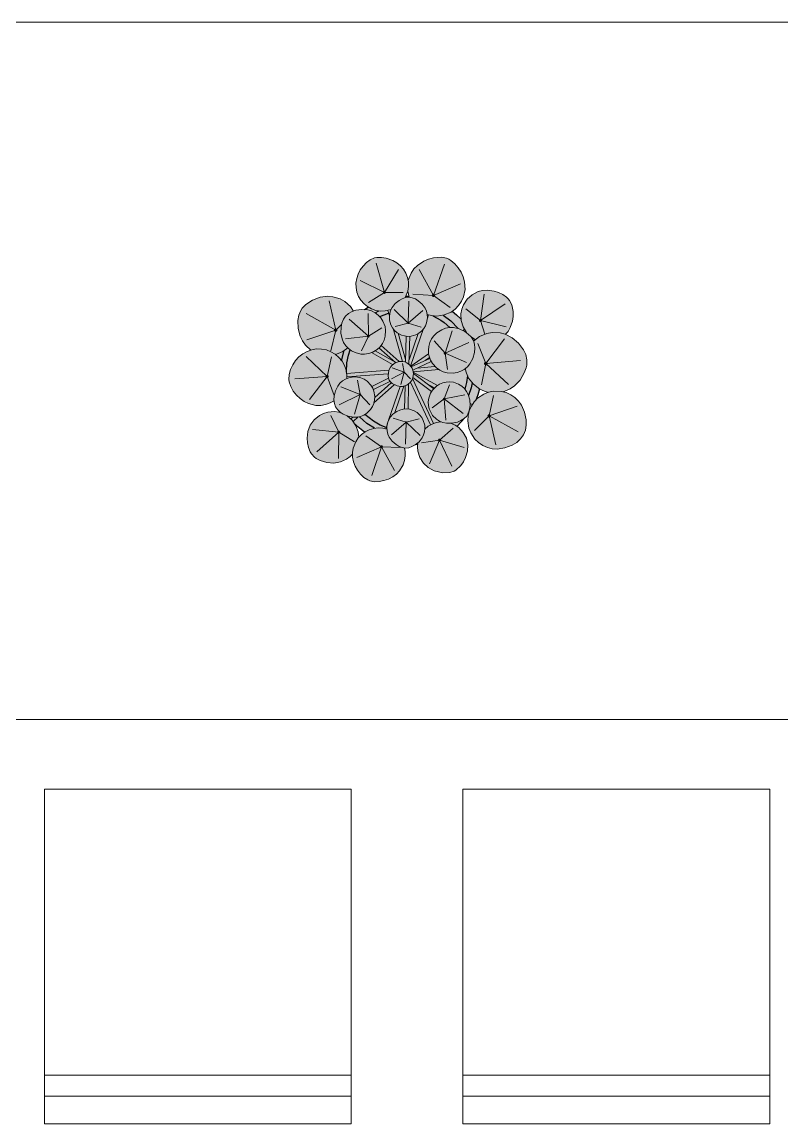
# Model space of a CAD drawing. Header units: metres. Extents: x -0.8 to 18.6, y -6.6 to 6.6.
# Drawn here: x 6.448 to 7.538, y 2.72 to 4.3 of the extents above; entities that cross this region are included whole.
import ezdxf

# ---------------------------------------------------------------- set-up
doc = ezdxf.new("R2010")
doc.units = ezdxf.units.M
doc.layers.add('A-MOBILIARIO', color=40, linetype='Continuous', lineweight=13)
for name, color, linetype, lineweight, true_color in [('VEG-HOJAS', 117, 'Continuous', 18, 0x2e5e38), ('VEG-MACETA', 25, 'Continuous', 25, 0x745440), ('VEG-NERVIOS', 115, 'Continuous', 9, 0x528c5c)]:
    doc.layers.add(name, color=color, linetype=linetype, lineweight=lineweight, true_color=true_color)
doc.layers.add('VEG-RELLENO', color=253, linetype='Continuous', true_color=0x96c896)

# ---------------------------------------------------------------- blocks, each defined once
blk = doc.blocks.new('VEG_Pilea_PLANTA')
at = {"layer": 'VEG-RELLENO', "true_color": 0x7bad61}
h = blk.add_hatch(color=73, dxfattribs=at)
h.dxf.hatch_style = 1
h.paths.add_polyline_path([(-0.0284, 0.0862), (-0.0349, 0.0855), (-0.0415, 0.086), (-0.0509, 0.0887), (-0.0567, 0.0919), (-0.0618, 0.096), (-0.0662, 0.101), (-0.0696, 0.1066), (-0.0719, 0.1128), (-0.0732, 0.1192), (-0.0733, 0.1258), (-0.0723, 0.1323), (-0.0688, 0.1416), (-0.0631, 0.15), (-0.0583, 0.155), (-0.0529, 0.1591), (-0.0468, 0.1617), (-0.0403, 0.1627), (-0.0335, 0.1622), (-0.0268, 0.1605), (-0.0175, 0.1564), (-0.0095, 0.1505), (-0.0052, 0.1455), (-0.0018, 0.1399), (0.0006, 0.1338), (0.0019, 0.1273), (0.002, 0.1207), (0.001, 0.1142), (-0.0026, 0.105), (-0.0091, 0.1022), (-0.0152, 0.098), (-0.0201, 0.0927), (-0.023, 0.0877)])
h.paths.add_polyline_path([(-0.0339, 0.1142), (-0.0348, 0.1126), (-0.0343, 0.111), (-0.0328, 0.1101), (-0.0311, 0.1106), (-0.0303, 0.1121), (-0.0307, 0.1138), (-0.0323, 0.1146)], flags=0)
at = {"layer": 'VEG-RELLENO', "true_color": 0x78a95f}
h = blk.add_hatch(color=73, dxfattribs=at)
h.dxf.hatch_style = 1
h.paths.add_polyline_path([(0.0028, 0.1334), (0.0058, 0.14), (0.0098, 0.146), (0.0148, 0.1511), (0.0239, 0.1572), (0.0344, 0.1611), (0.0418, 0.1625), (0.0492, 0.1627), (0.0563, 0.1612), (0.0628, 0.1579), (0.0685, 0.1532), (0.0734, 0.1474), (0.0791, 0.1379), (0.0825, 0.1275), (0.0832, 0.1203), (0.0827, 0.1131), (0.0809, 0.1062), (0.0779, 0.0996), (0.0739, 0.0936), (0.066, 0.0862), (0.0598, 0.0825), (0.0531, 0.08), (0.046, 0.0786), (0.0388, 0.0785), (0.0288, 0.0806), (0.0276, 0.0853), (0.0257, 0.0896), (0.0231, 0.0936), (0.0198, 0.0972), (0.0118, 0.1029), (0.0072, 0.1047), (0.0031, 0.1054), (0.0009, 0.114), (0.002, 0.1207), (0.0016, 0.1292)])
h.paths.add_polyline_path([(0.0376, 0.1106), (0.0359, 0.1097), (0.0353, 0.1079), (0.0361, 0.1062), (0.0379, 0.1056), (0.0396, 0.1064), (0.0402, 0.1082), (0.0394, 0.1099)], flags=0)
at = {"layer": 'VEG-RELLENO', "true_color": 0x78965e}
h = blk.add_hatch(color=73, dxfattribs=at)
h.dxf.hatch_style = 1
h.paths.add_polyline_path([(-0.0323, 0.1146), (-0.0307, 0.1138), (-0.0303, 0.1121), (-0.0311, 0.1106), (-0.0328, 0.1101), (-0.0343, 0.111), (-0.0348, 0.1126), (-0.0339, 0.1142)])
h = blk.add_hatch(color=73, dxfattribs=at)
h.dxf.hatch_style = 1
h.paths.add_polyline_path([(0.0394, 0.1099), (0.0402, 0.1082), (0.0396, 0.1064), (0.0379, 0.1056), (0.0361, 0.1062), (0.0353, 0.1079), (0.0359, 0.1097), (0.0376, 0.1106)])
at = {"layer": 'VEG-RELLENO', "true_color": 0x76a65d}
h = blk.add_hatch(color=73, dxfattribs=at)
h.dxf.hatch_style = 1
h.paths.add_polyline_path([(0.0858, 0.0541), (0.0803, 0.0628), (0.0775, 0.0721), (0.077, 0.0786), (0.0776, 0.0851), (0.0807, 0.0943), (0.084, 0.0999), (0.0882, 0.1049), (0.0933, 0.109), (0.0989, 0.1122), (0.1051, 0.1144), (0.1115, 0.1154), (0.1213, 0.115), (0.131, 0.1122), (0.1372, 0.1093), (0.1427, 0.1054), (0.147, 0.1005), (0.15, 0.0947), (0.1516, 0.0882), (0.1521, 0.0814), (0.1517, 0.0746), (0.1504, 0.0681), (0.148, 0.062), (0.1447, 0.0564), (0.1412, 0.0523), (0.137, 0.0536), (0.1295, 0.0549), (0.1181, 0.0544), (0.1073, 0.0509), (0.0977, 0.0448), (0.0922, 0.0481)])
h.paths.add_polyline_path([(0.1063, 0.0737), (0.1046, 0.074), (0.1032, 0.0731), (0.1029, 0.0714), (0.1039, 0.07), (0.1056, 0.0697), (0.107, 0.0706), (0.1073, 0.0723)], flags=0)
at = {"layer": 'VEG-RELLENO', "true_color": 0x77a85e}
h = blk.add_hatch(color=73, dxfattribs=at)
h.dxf.hatch_style = 1
h.paths.add_polyline_path([(-0.1433, 0.0341), (-0.1481, 0.0398), (-0.1519, 0.0462), (-0.1545, 0.0531), (-0.1566, 0.0644), (-0.1566, 0.0721), (-0.1554, 0.0797), (-0.1526, 0.0866), (-0.1482, 0.0925), (-0.1423, 0.0974), (-0.1321, 0.1029), (-0.1213, 0.1061), (-0.1139, 0.1068), (-0.1029, 0.1055), (-0.0959, 0.103), (-0.0895, 0.0993), (-0.0837, 0.0946), (-0.079, 0.089), (-0.0768, 0.0856), (-0.084, 0.0821), (-0.0883, 0.0784), (-0.09, 0.0762), (-0.0935, 0.0684), (-0.0947, 0.0627), (-0.095, 0.0569), (-0.0941, 0.0484), (-0.0923, 0.0431), (-0.0896, 0.0382), (-0.0852, 0.0328), (-0.092, 0.0278), (-0.0987, 0.0246), (-0.1027, 0.0234), (-0.1092, 0.0273), (-0.1192, 0.0306), (-0.1298, 0.0312), (-0.138, 0.0297)])
h.paths.add_polyline_path([(-0.105, 0.0584), (-0.1045, 0.0565), (-0.1028, 0.0556), (-0.1009, 0.0561), (-0.0999, 0.0578), (-0.1004, 0.0597), (-0.1021, 0.0606), (-0.104, 0.0601)], flags=0)
at = {"layer": 'VEG-RELLENO', "true_color": 0xe9e7e3}
h = blk.add_hatch(color=7, dxfattribs=at)
h.dxf.hatch_style = 1
h.paths.add_polyline_path([(0.1038, -0.026), (0.0983, -0.0422), (0.0934, -0.0486), (0.0902, -0.0468), (0.0898, -0.0418), (0.0881, -0.0354), (0.0918, -0.0246), (0.0934, -0.0174), (0.098, -0.0219)])
h.paths.add_polyline_path([(0.0872, -0.0619), (0.0889, -0.0578), (0.09, -0.0524), (0.091, -0.0529), (0.0882, -0.0605)])
h.paths.add_polyline_path([(0.083, -0.0674), (0.0716, -0.0794), (0.0638, -0.0754), (0.0696, -0.0743), (0.0747, -0.0726), (0.0795, -0.0701)])
h.paths.add_polyline_path([(0.015, -0.1059), (0.0115, -0.1063), (0.0153, -0.1035)])
h.paths.add_polyline_path([(-0.0609, -0.0879), (-0.0746, -0.0767), (-0.0772, -0.0728), (-0.07, -0.0662), (-0.0684, -0.0659), (-0.0578, -0.0754), (-0.047, -0.0825), (-0.0542, -0.0845)])
h.paths.add_polyline_path([(-0.0849, -0.0652), (-0.0819, -0.066), (-0.0779, -0.0666), (-0.0806, -0.069)])
h.paths.add_polyline_path([(-0.061, 0.0879), (-0.0557, 0.0913), (-0.0479, 0.0875), (-0.0406, 0.0859), (-0.0459, 0.0831), (-0.0536, 0.0866)])
h.paths.add_polyline_path([(-0.0017, 0.1069), (0.0026, 0.1069), (0.0031, 0.1054), (-0.0028, 0.1048)])
h.paths.add_polyline_path([(0.0646, 0.0853), (0.0773, 0.074), (0.0791, 0.0658), (0.0822, 0.0592), (0.08, 0.0577), (0.0733, 0.0604), (0.0626, 0.0714), (0.0517, 0.0797), (0.0598, 0.0825)])
h.paths.add_polyline_path([(0.0973, 0.0444), (0.0954, 0.0426), (0.0922, 0.0481), (0.0969, 0.0452)])
h.paths.add_polyline_path([(-0.0905, 0.0288), (-0.0918, 0.0246), (-0.0939, 0.0143), (-0.0977, 0.019), (-0.1027, 0.0234), (-0.0953, 0.0261)])
at = {"layer": 'VEG-RELLENO', "true_color": 0x8dbf73}
h = blk.add_hatch(color=63, dxfattribs=at)
h.dxf.hatch_style = 1
h.paths.add_polyline_path([(0.0072, 0.1047), (0.0118, 0.1029), (0.016, 0.1003), (0.0215, 0.0954), (0.0245, 0.0917), (0.0276, 0.0853), (0.0287, 0.0807), (0.029, 0.0759), (0.0285, 0.0712), (0.0272, 0.0666), (0.0251, 0.0624), (0.0206, 0.0568), (0.0169, 0.0539), (0.0127, 0.0516), (0.0082, 0.0501), (0.0012, 0.0493), (-0.0036, 0.0499), (-0.0081, 0.0512), (-0.0143, 0.0546), (-0.0179, 0.0578), (-0.0209, 0.0615), (-0.0232, 0.0656), (-0.0251, 0.0725), (-0.0254, 0.0772), (-0.0249, 0.0819), (-0.0236, 0.0865), (-0.0215, 0.0907), (-0.0186, 0.0946), (-0.0133, 0.0995), (-0.0069, 0.1033), (-0.0023, 0.1049), (0.0025, 0.1054)])
h.paths.add_polyline_path([(0.001, 0.0699), (0.0001, 0.0691), (0.0001, 0.0678), (0.001, 0.0669), (0.0022, 0.0669), (0.0031, 0.0677), (0.0031, 0.069), (0.0023, 0.0699)], flags=0)
at = {"layer": 'VEG-RELLENO', "true_color": 0x8abe70}
h = blk.add_hatch(color=63, dxfattribs=at)
h.dxf.hatch_style = 1
h.paths.add_polyline_path([(-0.084, 0.0821), (-0.0789, 0.0848), (-0.0733, 0.0867), (-0.0648, 0.0879), (-0.0591, 0.0877), (-0.051, 0.0857), (-0.046, 0.0832), (-0.0415, 0.0798), (-0.0376, 0.0758), (-0.0346, 0.0711), (-0.0316, 0.0633), (-0.0308, 0.0577), (-0.0309, 0.0521), (-0.033, 0.044), (-0.0355, 0.039), (-0.0388, 0.0345), (-0.0429, 0.0307), (-0.0501, 0.0264), (-0.0554, 0.0246), (-0.0609, 0.0238), (-0.0665, 0.0239), (-0.0747, 0.026), (-0.0797, 0.0285), (-0.0841, 0.0318), (-0.088, 0.0359), (-0.0911, 0.0406), (-0.0933, 0.0457), (-0.0946, 0.0512), (-0.095, 0.0597), (-0.0935, 0.0684), (-0.0914, 0.0738), (-0.0883, 0.0784)])
h.paths.add_polyline_path([(-0.0574, 0.0501), (-0.0574, 0.0486), (-0.0562, 0.0476), (-0.0548, 0.0477), (-0.0538, 0.0488), (-0.0539, 0.0503), (-0.055, 0.0512), (-0.0565, 0.0512)], flags=0)
at = {"layer": 'VEG-RELLENO', "true_color": 0xf8f6f2}
h = blk.add_hatch(color=7, dxfattribs=at)
h.dxf.hatch_style = 1
h.paths.add_polyline_path([(0.0934, -0.0174), (0.0918, -0.0246), (0.0881, -0.0354), (0.0853, -0.0296), (0.0829, -0.0264), (0.0853, -0.017), (0.0866, -0.0074), (0.0903, -0.0136)])
h.paths.add_polyline_path([(-0.0475, -0.0823), (-0.0578, -0.0754), (-0.0684, -0.0659), (-0.0604, -0.0626), (-0.0483, -0.0723), (-0.0385, -0.078), (-0.0301, -0.0816), (-0.0307, -0.0832), (-0.038, -0.082)])
h.paths.add_polyline_path([(-0.0939, 0.0143), (-0.0905, 0.0288), (-0.0852, 0.0328), (-0.0817, 0.0299), (-0.084, 0.0225), (-0.0863, 0.0114), (-0.0869, -0.0021), (-0.0898, 0.0074)])
h.paths.add_polyline_path([(-0.0459, 0.0831), (-0.0406, 0.0859), (-0.0349, 0.0855), (-0.0276, 0.0864), (-0.0266, 0.0828), (-0.0392, 0.0776)])
h.paths.add_polyline_path([(0.0517, 0.0797), (0.0626, 0.0714), (0.0733, 0.0604), (0.0664, 0.0618), (0.0612, 0.0618), (0.053, 0.069), (0.0483, 0.0723), (0.0368, 0.0788), (0.046, 0.0786)])
at = {"layer": 'VEG-RELLENO', "true_color": 0x7a5e4a}
h = blk.add_hatch(color=35, dxfattribs=at)
h.dxf.hatch_style = 1
h.paths.add_polyline_path([(0.0863, -0.0114), (0.0829, -0.0264), (0.0783, -0.022), (0.0739, -0.0192), (0.069, -0.0173), (0.064, -0.0162), (0.0588, -0.016), (0.0536, -0.0167), (0.0487, -0.0183), (0.0435, -0.0211), (0.0089, -0.0017), (0.0453, 0.0016), (0.0493, -0.0006), (0.0546, -0.0026), (0.0603, -0.0036), (0.066, -0.0037), (0.0744, -0.0019), (0.0796, 0.0005), (0.0832, 0.0029), (0.0866, -0.0074)])
h.paths.add_polyline_path([(0.0477, -0.0728), (0.038, -0.0755), (0.0079, -0.011), (0.0084, -0.0095), (0.035, -0.0298), (0.0326, -0.0345), (0.0311, -0.0394), (0.0304, -0.0446), (0.0311, -0.0523), (0.0338, -0.0596), (0.0366, -0.064), (0.0422, -0.0695)])
h.paths.add_polyline_path([(0.0255, -0.0831), (0.0252, -0.0779), (0.0241, -0.0733), (0.0221, -0.069), (0.0195, -0.065), (0.0162, -0.0616), (0.0124, -0.0588), (0.0081, -0.0567), (0.0013, -0.055), (0.0021, -0.0189), (0.0048, -0.0162), (0.0335, -0.0776)])
h.paths.add_polyline_path([(-0.0301, -0.0816), (-0.0385, -0.078), (-0.0483, -0.0723), (-0.0604, -0.0626), (-0.056, -0.0594), (-0.0525, -0.0558), (-0.0498, -0.0515), (-0.0475, -0.0461), (-0.0186, -0.02), (-0.0144, -0.0218), (-0.0102, -0.0225)])
h.paths.add_polyline_path([(-0.0863, -0.0111), (-0.0863, -0.0088), (-0.0272, -0.0045), (-0.0268, -0.0107), (-0.0506, -0.0226), (-0.0536, -0.0186), (-0.0573, -0.0151), (-0.0615, -0.0123), (-0.0662, -0.0103), (-0.0711, -0.0092), (-0.0761, -0.0089), (-0.0811, -0.0095)])
h.paths.add_polyline_path([(-0.087, 0), (-0.0863, 0.0114), (-0.0853, 0.017), (-0.0817, 0.0299), (-0.0747, 0.026), (-0.0665, 0.0239), (-0.0581, 0.0241), (-0.0509, 0.026), (-0.0208, 0.0089), (-0.024, 0.0051), (-0.0261, 0.0006), (-0.0867, -0.0038)])
h.paths.add_polyline_path([(-0.0392, 0.0776), (-0.0266, 0.0828), (-0.0253, 0.0786), (-0.0247, 0.0701), (-0.0232, 0.0656), (-0.0201, 0.0604), (-0.0064, 0.0132), (-0.0112, 0.0133), (-0.0372, 0.0364), (-0.0341, 0.0414), (-0.032, 0.0466), (-0.0309, 0.0521), (-0.0308, 0.0577), (-0.0323, 0.0659), (-0.0346, 0.0711)])
h.paths.add_polyline_path([(0.0385, 0.078), (0.0483, 0.0723), (0.053, 0.069), (0.0612, 0.0618), (0.055, 0.0609), (0.0496, 0.0589), (0.0447, 0.0561), (0.0402, 0.0524), (0.035, 0.0457), (0.0325, 0.0405), (0.0306, 0.0321), (0.0309, 0.0241), (0.0052, 0.0066), (0.0237, 0.0604), (0.0272, 0.0666), (0.0285, 0.0712), (0.029, 0.0755), (0.0306, 0.08)])
h.paths.add_polyline_path([(-0.0228, -0.0171), (-0.0463, -0.0383), (-0.0469, -0.032), (-0.0484, -0.0271), (-0.0246, -0.0152)])
h.paths.add_polyline_path([(0.0321, 0.0189), (0.0325, 0.0177), (0.0257, 0.0146)])
h.paths.add_polyline_path([(-0.0456, 0.0287), (-0.0406, 0.0327), (-0.0193, 0.0138)])
h.paths.add_polyline_path([(0.0029, 0.0158), (0.0037, 0.0494), (0.0105, 0.0507), (0.016, 0.0533)])
h.paths.add_polyline_path([(0.0346, 0.0131), (0.0398, 0.0062), (0.0143, 0.0038)])
h.paths.add_polyline_path([(-0.0129, 0.0537), (-0.0081, 0.0512), (-0.0013, 0.0495), (-0.0021, 0.0163)])
h.paths.add_polyline_path([(0.0287, -0.0186), (0.0393, -0.0245), (0.0381, -0.0258)])
h.paths.add_polyline_path([(-0.0037, -0.0549), (-0.0105, -0.0563), (-0.0176, -0.0599), (-0.0048, -0.0221), (-0.003, -0.0216)])
at = {"layer": 'VEG-RELLENO', "true_color": 0x96bc76}
h = blk.add_hatch(color=63, dxfattribs=at)
h.dxf.hatch_style = 1
h.paths.add_polyline_path([(-0.0021, 0.0163), (-0.0022, 0.0121), (-0.0064, 0.0132), (-0.0201, 0.0604), (-0.0162, 0.0561), (-0.0129, 0.0537)])
h.paths.add_polyline_path([(-0.0276, 0.0864), (-0.023, 0.0877), (-0.0243, 0.0842), (-0.0253, 0.0786)])
h = blk.add_hatch(color=63, dxfattribs=at)
h.dxf.hatch_style = 1
h.paths.add_polyline_path([(0.029, 0.0755), (0.029, 0.0783), (0.0288, 0.0806), (0.0306, 0.08)])
h.paths.add_polyline_path([(0.005, 0.0068), (0.0027, 0.0091), (0.0029, 0.0158), (0.016, 0.0533), (0.0206, 0.0568), (0.0237, 0.0604)])
at = {"layer": 'VEG-RELLENO', "true_color": 0x78965e}
h = blk.add_hatch(color=73, dxfattribs=at)
h.dxf.hatch_style = 1
h.paths.add_polyline_path([(0.0023, 0.0699), (0.0031, 0.069), (0.0031, 0.0677), (0.0022, 0.0669), (0.001, 0.0669), (0.0001, 0.0678), (0.0001, 0.0691), (0.001, 0.0699)])
h = blk.add_hatch(color=73, dxfattribs=at)
h.dxf.hatch_style = 1
h.paths.add_polyline_path([(0.1073, 0.0723), (0.107, 0.0706), (0.1056, 0.0697), (0.1039, 0.07), (0.1029, 0.0714), (0.1032, 0.0731), (0.1046, 0.074), (0.1063, 0.0737)])
h = blk.add_hatch(color=73, dxfattribs=at)
h.dxf.hatch_style = 1
h.paths.add_polyline_path([(-0.104, 0.0601), (-0.1021, 0.0606), (-0.1004, 0.0597), (-0.0999, 0.0578), (-0.1009, 0.0561), (-0.1028, 0.0556), (-0.1045, 0.0565), (-0.105, 0.0584)])
h = blk.add_hatch(color=73, dxfattribs=at)
h.dxf.hatch_style = 1
h.paths.add_polyline_path([(-0.0565, 0.0512), (-0.055, 0.0512), (-0.0539, 0.0503), (-0.0538, 0.0488), (-0.0548, 0.0477), (-0.0562, 0.0476), (-0.0574, 0.0486), (-0.0574, 0.0501)])
at = {"layer": 'VEG-RELLENO', "true_color": 0x96bc76}
h = blk.add_hatch(color=63, dxfattribs=at)
h.dxf.hatch_style = 1
h.paths.add_polyline_path([(0.0027, 0.0091), (-0.0022, 0.0121), (-0.0013, 0.0495), (0.0037, 0.0494)])
h = blk.add_hatch(color=63, dxfattribs=at)
h.dxf.hatch_style = 1
h.paths.add_polyline_path([(0.085, 0.0551), (0.0828, 0.0561), (0.08, 0.0577), (0.0822, 0.0592)])
h.paths.add_polyline_path([(0.0257, 0.0146), (0.006, 0.0055), (0.0052, 0.0066), (0.0309, 0.0241), (0.0321, 0.0189)])
at = {"layer": 'VEG-RELLENO', "true_color": 0x87bc6c}
h = blk.add_hatch(color=63, dxfattribs=at)
h.dxf.hatch_style = 1
h.paths.add_polyline_path([(0.0967, 0.0381), (0.0971, 0.0322), (0.0965, 0.0262), (0.0942, 0.0177), (0.0917, 0.0125), (0.0864, 0.0057), (0.082, 0.002), (0.077, -0.0008), (0.0717, -0.0027), (0.066, -0.0037), (0.0603, -0.0036), (0.0546, -0.0026), (0.0467, 0.0007), (0.0421, 0.004), (0.0363, 0.0104), (0.0335, 0.0154), (0.0316, 0.0208), (0.0306, 0.0264), (0.031, 0.035), (0.0325, 0.0405), (0.035, 0.0457), (0.0383, 0.0503), (0.0447, 0.0561), (0.0496, 0.0589), (0.055, 0.0609), (0.0607, 0.0618), (0.0664, 0.0618), (0.0721, 0.0608), (0.0802, 0.0576), (0.0877, 0.0526), (0.0919, 0.0485), (0.095, 0.0436)])
h.paths.add_polyline_path([(0.0557, 0.0264), (0.0543, 0.0269), (0.0529, 0.0263), (0.0524, 0.0249), (0.053, 0.0235), (0.0545, 0.023), (0.0558, 0.0236), (0.0564, 0.025)], flags=0)
at = {"layer": 'VEG-RELLENO', "true_color": 0x79aa5f}
h = blk.add_hatch(color=73, dxfattribs=at)
h.dxf.hatch_style = 1
h.paths.add_polyline_path([(0.1007, 0.0471), (0.1108, 0.0524), (0.1181, 0.0544), (0.1257, 0.0551), (0.1332, 0.0544), (0.1406, 0.0525), (0.1507, 0.0473), (0.1568, 0.0425), (0.1645, 0.0336), (0.1686, 0.0268), (0.1712, 0.0195), (0.1719, 0.0119), (0.1707, 0.0043), (0.1679, -0.0031), (0.1619, -0.0133), (0.1568, -0.0191), (0.151, -0.024), (0.1444, -0.0279), (0.1379, -0.0303), (0.1276, -0.0292), (0.1204, -0.03), (0.1165, -0.031), (0.1076, -0.028), (0.101, -0.0242), (0.0952, -0.0194), (0.0903, -0.0136), (0.0865, -0.007), (0.0832, 0.0029), (0.0864, 0.0057), (0.0901, 0.0101), (0.0942, 0.0177), (0.0965, 0.0262), (0.0971, 0.0322), (0.0967, 0.0381), (0.0954, 0.0426)])
h.paths.add_polyline_path([(0.1152, 0.0116), (0.1136, 0.0128), (0.1116, 0.0127), (0.1104, 0.0111), (0.1105, 0.0091), (0.1121, 0.0078), (0.1141, 0.008), (0.1153, 0.0096)], flags=0)
at = {"layer": 'VEG-RELLENO', "true_color": 0x96bc76}
h = blk.add_hatch(color=63, dxfattribs=at)
h.dxf.hatch_style = 1
h.paths.add_polyline_path([(-0.0112, 0.0133), (-0.0168, 0.0116), (-0.0406, 0.0327), (-0.0372, 0.0364)])
at = {"layer": 'VEG-RELLENO', "true_color": 0x78a95e}
h = blk.add_hatch(color=73, dxfattribs=at)
h.dxf.hatch_style = 1
h.paths.add_polyline_path([(-0.1102, -0.0462), (-0.1169, -0.0486), (-0.1239, -0.0497), (-0.1309, -0.0496), (-0.1412, -0.0471), (-0.1476, -0.0441), (-0.1561, -0.0375), (-0.1632, -0.0291), (-0.1669, -0.0227), (-0.1692, -0.0159), (-0.1697, -0.0088), (-0.1684, -0.0017), (-0.1657, 0.0051), (-0.1599, 0.0145), (-0.1551, 0.0198), (-0.1496, 0.0243), (-0.1434, 0.0278), (-0.1368, 0.0301), (-0.1298, 0.0312), (-0.1227, 0.0311), (-0.1124, 0.0287), (-0.1031, 0.0236), (-0.0977, 0.019), (-0.0933, 0.0135), (-0.0898, 0.0074), (-0.0868, -0.0028), (-0.0864, -0.0111), (-0.0904, -0.0132), (-0.0945, -0.0162), (-0.0994, -0.0219), (-0.1019, -0.0264), (-0.1035, -0.0312), (-0.1046, -0.0364), (-0.1048, -0.0432)])
h.paths.add_polyline_path([(-0.1169, -0.0094), (-0.1155, -0.0107), (-0.1136, -0.0105), (-0.1124, -0.0091), (-0.1125, -0.0073), (-0.1139, -0.006), (-0.1158, -0.0062), (-0.117, -0.0076)], flags=0)
at = {"layer": 'VEG-RELLENO', "true_color": 0x96bc76}
h = blk.add_hatch(color=63, dxfattribs=at)
h.dxf.hatch_style = 1
h.paths.add_polyline_path([(-0.0193, 0.0138), (-0.0168, 0.0116), (-0.0208, 0.0089), (-0.0509, 0.026), (-0.0456, 0.0287)])
h = blk.add_hatch(color=63, dxfattribs=at)
h.dxf.hatch_style = 1
h.paths.add_polyline_path([(0.0082, 0.001), (0.006, 0.0055), (0.0325, 0.0177), (0.0346, 0.0131)])
at = {"layer": 'VEG-RELLENO', "true_color": 0x78965e}
h = blk.add_hatch(color=73, dxfattribs=at)
h.dxf.hatch_style = 1
h.paths.add_polyline_path([(0.0564, 0.025), (0.0558, 0.0236), (0.0545, 0.023), (0.053, 0.0235), (0.0524, 0.0249), (0.0529, 0.0263), (0.0543, 0.0269), (0.0557, 0.0264)])
at = {"layer": 'VEG-RELLENO', "true_color": 0x96bc76}
h = blk.add_hatch(color=63, dxfattribs=at)
h.dxf.hatch_style = 1
h.paths.add_polyline_path([(-0.0261, 0.0006), (-0.0272, -0.0045), (-0.0863, -0.0088), (-0.0867, -0.0038)])
at = {"layer": 'VEG-RELLENO', "true_color": 0x98c580}
h = blk.add_hatch(color=253, dxfattribs=at)
h.dxf.hatch_style = 1
h.paths.add_polyline_path([(-0.0265, -0.0119), (-0.0273, -0.0055), (-0.0255, 0.0023), (-0.0231, 0.0064), (-0.021, 0.0087), (-0.0157, 0.012), (-0.0096, 0.0134), (-0.0065, 0.0132), (-0.002, 0.012), (0.0008, 0.0106), (0.0044, 0.0075), (0.0078, 0.0023), (0.0091, -0.0039), (0.009, -0.007), (0.0077, -0.0115), (0.0054, -0.0156), (0.0033, -0.0179), (-0.002, -0.0212), (-0.0081, -0.0226), (-0.0113, -0.0224), (-0.0159, -0.0213), (-0.0203, -0.0191), (-0.0229, -0.0171), (-0.025, -0.0147)])
h.paths.add_polyline_path([(-0.0048, -0.0029), (-0.0033, -0.0028), (-0.0034, -0.0013), (-0.0049, -0.0014)], flags=0)
at = {"layer": 'VEG-RELLENO', "true_color": 0x96bc76}
h = blk.add_hatch(color=63, dxfattribs=at)
h.dxf.hatch_style = 1
h.paths.add_polyline_path([(0.0089, -0.0017), (0.0082, 0.001), (0.0143, 0.0038), (0.0398, 0.0062), (0.0453, 0.0016)])
at = {"layer": 'VEG-RELLENO', "true_color": 0x78965e}
h = blk.add_hatch(color=73, dxfattribs=at)
h.dxf.hatch_style = 1
h.paths.add_polyline_path([(0.1153, 0.0096), (0.1141, 0.008), (0.1121, 0.0078), (0.1105, 0.0091), (0.1104, 0.0111), (0.1116, 0.0127), (0.1136, 0.0128), (0.1152, 0.0116)])
h = blk.add_hatch(color=73, dxfattribs=at)
h.dxf.hatch_style = 1
h.paths.add_polyline_path([(-0.117, -0.0076), (-0.1158, -0.0062), (-0.1139, -0.006), (-0.1125, -0.0073), (-0.1124, -0.0091), (-0.1136, -0.0105), (-0.1155, -0.0107), (-0.1169, -0.0094)])
at = {"layer": 'VEG-RELLENO', "true_color": 0x88bc6d}
h = blk.add_hatch(color=63, dxfattribs=at)
h.dxf.hatch_style = 1
h.paths.add_polyline_path([(-0.1043, -0.0468), (-0.1049, -0.0416), (-0.1046, -0.0364), (-0.1028, -0.0288), (-0.1007, -0.0241), (-0.0963, -0.018), (-0.0925, -0.0146), (-0.0882, -0.012), (-0.0836, -0.0101), (-0.0786, -0.0091), (-0.0736, -0.0089), (-0.0662, -0.0103), (-0.0615, -0.0123), (-0.0573, -0.0151), (-0.052, -0.0205), (-0.0494, -0.0248), (-0.0475, -0.0295), (-0.0465, -0.0344), (-0.0464, -0.0395), (-0.0471, -0.0445), (-0.0498, -0.0515), (-0.0525, -0.0558), (-0.058, -0.061), (-0.0623, -0.0637), (-0.0669, -0.0655), (-0.0719, -0.0666), (-0.0769, -0.0667), (-0.0819, -0.066), (-0.0892, -0.0634), (-0.096, -0.0593), (-0.0998, -0.0558), (-0.1027, -0.0516)])
h.paths.add_polyline_path([(-0.0686, -0.0352), (-0.0674, -0.0356), (-0.0662, -0.0351), (-0.0658, -0.0338), (-0.0664, -0.0326), (-0.0676, -0.0322), (-0.0688, -0.0328), (-0.0692, -0.034)], flags=0)
at = {"layer": 'VEG-RELLENO', "true_color": 0x96bc76}
h = blk.add_hatch(color=63, dxfattribs=at)
h.dxf.hatch_style = 1
h.paths.add_polyline_path([(-0.0268, -0.0107), (-0.0246, -0.0152), (-0.0484, -0.0271), (-0.0506, -0.0226)])
h = blk.add_hatch(color=63, dxfattribs=at)
h.dxf.hatch_style = 1
h.paths.add_polyline_path([(0.0048, -0.0162), (0.0079, -0.011), (0.038, -0.0755), (0.0335, -0.0776)])
h = blk.add_hatch(color=63, dxfattribs=at)
h.dxf.hatch_style = 1
h.paths.add_polyline_path([(0.0084, -0.0095), (0.0091, -0.0038), (0.0381, -0.0258), (0.035, -0.0298)])
h = blk.add_hatch(color=63, dxfattribs=at)
h.dxf.hatch_style = 1
h.paths.add_polyline_path([(0.09, -0.0524), (0.0902, -0.0498), (0.0902, -0.0468), (0.0934, -0.0486), (0.091, -0.0529)])
h.paths.add_polyline_path([(0.0287, -0.0186), (0.0091, -0.0038), (0.0089, -0.0021), (0.0435, -0.0211), (0.0393, -0.0245)])
h = blk.add_hatch(color=63, dxfattribs=at)
h.dxf.hatch_style = 1
h.paths.add_polyline_path([(-0.0779, -0.0666), (-0.0744, -0.0667), (-0.07, -0.0662), (-0.0772, -0.0728), (-0.0806, -0.069)])
h.paths.add_polyline_path([(-0.0228, -0.0171), (-0.0186, -0.02), (-0.0475, -0.0461), (-0.0463, -0.0383)])
h = blk.add_hatch(color=63, dxfattribs=at)
h.dxf.hatch_style = 1
h.paths.add_polyline_path([(-0.0283, -0.076), (-0.0288, -0.0791), (-0.0289, -0.0837), (-0.0307, -0.0832)])
h.paths.add_polyline_path([(-0.0102, -0.0225), (-0.0048, -0.0221), (-0.0176, -0.0599), (-0.0222, -0.0641), (-0.0265, -0.0709)])
h = blk.add_hatch(color=63, dxfattribs=at)
h.dxf.hatch_style = 1
h.paths.add_polyline_path([(-0.003, -0.0216), (0.0021, -0.0189), (0.0013, -0.055), (-0.0037, -0.0549)])
at = {"layer": 'VEG-RELLENO', "true_color": 0x8fc075}
h = blk.add_hatch(color=63, dxfattribs=at)
h.dxf.hatch_style = 1
h.paths.add_polyline_path([(0.0817, -0.0686), (0.0772, -0.0714), (0.0721, -0.0735), (0.0643, -0.0753), (0.0591, -0.0755), (0.0514, -0.0742), (0.0466, -0.0723), (0.0422, -0.0695), (0.0383, -0.066), (0.0351, -0.0619), (0.0327, -0.0573), (0.0307, -0.0498), (0.0304, -0.0446), (0.0311, -0.0394), (0.0337, -0.0321), (0.0365, -0.0277), (0.04, -0.0239), (0.0441, -0.0207), (0.0487, -0.0183), (0.0536, -0.0167), (0.0614, -0.0159), (0.069, -0.0173), (0.0739, -0.0192), (0.0783, -0.022), (0.0821, -0.0255), (0.0853, -0.0296), (0.0877, -0.0342), (0.0893, -0.0392), (0.0902, -0.0471), (0.0895, -0.0552), (0.088, -0.0603), (0.0854, -0.0649)])
h.paths.add_polyline_path([(0.0548, -0.0408), (0.0546, -0.0394), (0.0535, -0.0386), (0.0522, -0.0388), (0.0514, -0.0399), (0.0515, -0.0412), (0.0526, -0.0421), (0.054, -0.0419)], flags=0)
at = {"layer": 'VEG-RELLENO', "true_color": 0x7bad61}
h = blk.add_hatch(color=73, dxfattribs=at)
h.dxf.hatch_style = 1
h.paths.add_polyline_path([(0.1627, -0.0978), (0.1571, -0.1027), (0.1506, -0.1066), (0.1401, -0.1107), (0.1329, -0.112), (0.1221, -0.1118), (0.1151, -0.1101), (0.1084, -0.1071), (0.1024, -0.1031), (0.0972, -0.0981), (0.0912, -0.0891), (0.0886, -0.0823), (0.0872, -0.0752), (0.0874, -0.0644), (0.0891, -0.0573), (0.0921, -0.0507), (0.0961, -0.0447), (0.1011, -0.0395), (0.1101, -0.0334), (0.1169, -0.0308), (0.124, -0.0294), (0.1348, -0.0297), (0.1419, -0.0314), (0.1485, -0.0343), (0.1545, -0.0384), (0.1597, -0.0434), (0.164, -0.0492), (0.1673, -0.0558), (0.1701, -0.0665), (0.1708, -0.0778), (0.1697, -0.0852), (0.167, -0.092)])
h.paths.add_polyline_path([(0.12, -0.065), (0.1195, -0.0632), (0.1178, -0.0622), (0.116, -0.0628), (0.1151, -0.0645), (0.1156, -0.0663), (0.1173, -0.0672), (0.1191, -0.0667)], flags=0)
at = {"layer": 'VEG-RELLENO', "true_color": 0x78965e}
h = blk.add_hatch(color=73, dxfattribs=at)
h.dxf.hatch_style = 1
h.paths.add_polyline_path([(-0.0692, -0.034), (-0.0688, -0.0328), (-0.0676, -0.0322), (-0.0664, -0.0326), (-0.0658, -0.0338), (-0.0662, -0.0351), (-0.0674, -0.0356), (-0.0686, -0.0352)])
h = blk.add_hatch(color=73, dxfattribs=at)
h.dxf.hatch_style = 1
h.paths.add_polyline_path([(0.054, -0.0419), (0.0526, -0.0421), (0.0515, -0.0412), (0.0514, -0.0399), (0.0522, -0.0388), (0.0535, -0.0386), (0.0546, -0.0394), (0.0548, -0.0408)])
at = {"layer": 'VEG-RELLENO', "true_color": 0x75a55c}
h = blk.add_hatch(color=73, dxfattribs=at)
h.dxf.hatch_style = 1
h.paths.add_polyline_path([(-0.0816, -0.1229), (-0.0868, -0.1267), (-0.0925, -0.1297), (-0.0986, -0.1315), (-0.1083, -0.1323), (-0.1181, -0.1309), (-0.1245, -0.1288), (-0.1304, -0.1258), (-0.1353, -0.1216), (-0.139, -0.1162), (-0.1414, -0.1101), (-0.1428, -0.1035), (-0.1431, -0.0936), (-0.1413, -0.084), (-0.1388, -0.0781), (-0.1353, -0.0727), (-0.1309, -0.068), (-0.123, -0.0626), (-0.117, -0.0602), (-0.1107, -0.0589), (-0.1043, -0.0586), (-0.0979, -0.0595), (-0.094, -0.0607), (-0.0858, -0.0648), (-0.0788, -0.0708), (-0.075, -0.076), (-0.0721, -0.0817), (-0.0702, -0.0878), (-0.0694, -0.0955), (-0.0737, -0.1017), (-0.0763, -0.1077), (-0.0779, -0.1141), (-0.0783, -0.1194)])
h.paths.add_polyline_path([(-0.099, -0.0901), (-0.0973, -0.0902), (-0.096, -0.089), (-0.0959, -0.0873), (-0.0971, -0.0861), (-0.0988, -0.086), (-0.1, -0.0871), (-0.1001, -0.0888)], flags=0)
at = {"layer": 'VEG-RELLENO', "true_color": 0x8dbf73}
h = blk.add_hatch(color=63, dxfattribs=at)
h.dxf.hatch_style = 1
h.paths.add_polyline_path([(-0.0071, -0.1102), (-0.0116, -0.1084), (-0.0159, -0.1058), (-0.0214, -0.101), (-0.0244, -0.0972), (-0.0275, -0.0909), (-0.0287, -0.0862), (-0.029, -0.0815), (-0.0285, -0.0768), (-0.0271, -0.0722), (-0.0237, -0.066), (-0.0206, -0.0624), (-0.0169, -0.0594), (-0.0127, -0.0571), (-0.0082, -0.0556), (-0.0035, -0.0549), (0.0036, -0.0553), (0.0103, -0.0576), (0.0144, -0.0601), (0.0179, -0.0632), (0.0209, -0.0669), (0.0232, -0.0711), (0.0252, -0.0779), (0.0255, -0.0827), (0.025, -0.0874), (0.0237, -0.0919), (0.0216, -0.0962), (0.0188, -0.1001), (0.0134, -0.105), (0.007, -0.1088), (0.0024, -0.1104), (-0.0023, -0.111)])
h.paths.add_polyline_path([(-0.001, -0.0754), (-0.0001, -0.0746), (0, -0.0733), (-0.0009, -0.0724), (-0.0022, -0.0724), (-0.0031, -0.0732), (-0.0031, -0.0745), (-0.0022, -0.0754)], flags=0)
at = {"layer": 'VEG-RELLENO', "true_color": 0x78965e}
h = blk.add_hatch(color=73, dxfattribs=at)
h.dxf.hatch_style = 1
h.paths.add_polyline_path([(0.1191, -0.0667), (0.1173, -0.0672), (0.1156, -0.0663), (0.1151, -0.0645), (0.116, -0.0628), (0.1178, -0.0622), (0.1195, -0.0632), (0.12, -0.065)])
h = blk.add_hatch(color=73, dxfattribs=at)
h.dxf.hatch_style = 1
h.paths.add_polyline_path([(-0.0022, -0.0754), (-0.0031, -0.0745), (-0.0031, -0.0732), (-0.0022, -0.0724), (-0.0009, -0.0724), (0, -0.0733), (-0.0001, -0.0746), (-0.001, -0.0754)])
at = {"layer": 'VEG-RELLENO', "true_color": 0x7aac60}
h = blk.add_hatch(color=73, dxfattribs=at)
h.dxf.hatch_style = 1
h.paths.add_polyline_path([(0.0691, -0.0778), (0.0743, -0.0815), (0.0806, -0.0884), (0.0838, -0.0939), (0.086, -0.0998), (0.0871, -0.106), (0.0867, -0.1155), (0.0851, -0.1216), (0.0809, -0.1305), (0.0772, -0.1359), (0.0726, -0.1405), (0.0673, -0.1439), (0.0612, -0.1458), (0.0547, -0.1463), (0.0482, -0.1458), (0.0387, -0.1433), (0.033, -0.1405), (0.0255, -0.1348), (0.0197, -0.1273), (0.017, -0.1216), (0.015, -0.1124), (0.0153, -0.1035), (0.0203, -0.0982), (0.0227, -0.0941), (0.0244, -0.0897), (0.0254, -0.0836), (0.0303, -0.0796), (0.0357, -0.0764), (0.0416, -0.0743), (0.0478, -0.0732), (0.0565, -0.0753), (0.0638, -0.0754)])
h.paths.add_polyline_path([(0.048, -0.1008), (0.0486, -0.0993), (0.0479, -0.0978), (0.0463, -0.0972), (0.0448, -0.0979), (0.0443, -0.0995), (0.045, -0.101), (0.0465, -0.1015)], flags=0)
at = {"layer": 'VEG-RELLENO', "true_color": 0x78965e}
h = blk.add_hatch(color=73, dxfattribs=at)
h.dxf.hatch_style = 1
h.paths.add_polyline_path([(-0.1001, -0.0888), (-0.1, -0.0871), (-0.0988, -0.086), (-0.0971, -0.0861), (-0.0959, -0.0873), (-0.096, -0.089), (-0.0973, -0.0902), (-0.099, -0.0901)])
at = {"layer": 'VEG-RELLENO', "true_color": 0x7db062}
h = blk.add_hatch(color=73, dxfattribs=at)
h.dxf.hatch_style = 1
h.paths.add_polyline_path([(-0.0027, -0.1156), (-0.0026, -0.1222), (-0.0045, -0.1319), (-0.0072, -0.138), (-0.0108, -0.1435), (-0.0154, -0.1483), (-0.0236, -0.1539), (-0.0332, -0.1576), (-0.0399, -0.1589), (-0.0467, -0.1592), (-0.0533, -0.1579), (-0.0592, -0.155), (-0.0645, -0.1507), (-0.0691, -0.1455), (-0.0744, -0.1368), (-0.0768, -0.1305), (-0.0781, -0.124), (-0.0779, -0.1141), (-0.0763, -0.1077), (-0.0737, -0.1017), (-0.07, -0.0962), (-0.0655, -0.0914), (-0.0572, -0.0859), (-0.0511, -0.0835), (-0.0446, -0.0822), (-0.038, -0.082), (-0.0289, -0.0837), (-0.0275, -0.0909), (-0.0256, -0.0952), (-0.023, -0.0992), (-0.0197, -0.1027), (-0.0138, -0.1072), (-0.0094, -0.1094), (-0.0036, -0.1108)])
h.paths.add_polyline_path([(-0.0366, -0.1113), (-0.0351, -0.1105), (-0.0345, -0.1089), (-0.0353, -0.1073), (-0.0369, -0.1068), (-0.0385, -0.1076), (-0.0391, -0.1092), (-0.0383, -0.1108)], flags=0)
at = {"layer": 'VEG-RELLENO', "true_color": 0x78965e}
h = blk.add_hatch(color=73, dxfattribs=at)
h.dxf.hatch_style = 1
h.paths.add_polyline_path([(-0.0383, -0.1108), (-0.0391, -0.1092), (-0.0385, -0.1076), (-0.0369, -0.1068), (-0.0353, -0.1073), (-0.0345, -0.1089), (-0.0351, -0.1105), (-0.0366, -0.1113)])
h = blk.add_hatch(color=73, dxfattribs=at)
h.dxf.hatch_style = 1
h.paths.add_polyline_path([(0.0465, -0.1015), (0.045, -0.101), (0.0443, -0.0995), (0.0448, -0.0979), (0.0463, -0.0972), (0.0479, -0.0978), (0.0486, -0.0993), (0.048, -0.1008)])
at = {"layer": 'VEG-HOJAS'}
for points in [[(-0.0028, 0.1048), (0.001, 0.1142), (0.002, 0.1207), (0.0019, 0.1273), (0.0006, 0.1338), (-0.0018, 0.1399), (-0.0052, 0.1455), (-0.0095, 0.1505), (-0.0146, 0.1547), (-0.0204, 0.158), (-0.0301, 0.1615), (-0.0369, 0.1626), (-0.0436, 0.1624), (-0.0468, 0.1617), (-0.0529, 0.1591), (-0.0583, 0.155), (-0.0631, 0.15), (-0.0671, 0.1445), (-0.0702, 0.1386), (-0.0723, 0.1323), (-0.0733, 0.1258), (-0.0732, 0.1192), (-0.0719, 0.1128), (-0.0696, 0.1066), (-0.0662, 0.101), (-0.0618, 0.096), (-0.0567, 0.0919), (-0.0509, 0.0887), (-0.0447, 0.0866), (-0.0382, 0.0856), (-0.0316, 0.0857), (-0.023, 0.0877)], [(0.0288, 0.0806), (0.0352, 0.079), (0.0424, 0.0784), (0.0531, 0.08), (0.063, 0.0842), (0.0688, 0.0885), (0.0739, 0.0936), (0.0779, 0.0996), (0.0809, 0.1062), (0.0831, 0.1167), (0.0825, 0.1275), (0.0805, 0.1345), (0.0775, 0.1412), (0.0734, 0.1474), (0.0685, 0.1532), (0.0628, 0.1579), (0.0596, 0.1598), (0.0563, 0.1612), (0.0492, 0.1627), (0.038, 0.1619), (0.0308, 0.16), (0.0239, 0.1572), (0.0148, 0.1511), (0.0098, 0.146), (0.0058, 0.14), (0.0028, 0.1334), (0.0016, 0.1292)], [(0.0009, 0.114), (0.0031, 0.1054)], [(0.1412, 0.0523), (0.1447, 0.0564), (0.148, 0.062), (0.1511, 0.0713), (0.152, 0.078), (0.152, 0.0848), (0.15, 0.0947), (0.147, 0.1005), (0.145, 0.1031), (0.1427, 0.1054), (0.1372, 0.1093), (0.131, 0.1122), (0.1246, 0.1143), (0.1148, 0.1155), (0.1083, 0.115), (0.102, 0.1134), (0.0933, 0.109), (0.086, 0.1025), (0.0807, 0.0943), (0.0784, 0.0882), (0.0772, 0.0818), (0.0775, 0.0721), (0.0803, 0.0628), (0.0858, 0.0541)], [(-0.0768, 0.0856), (-0.0812, 0.0919), (-0.0895, 0.0993), (-0.0959, 0.103), (-0.1065, 0.1062), (-0.1139, 0.1068), (-0.1249, 0.1053), (-0.1356, 0.1013), (-0.1454, 0.0951), (-0.1506, 0.0897), (-0.1526, 0.0866), (-0.1554, 0.0797), (-0.1566, 0.0721), (-0.1561, 0.0606), (-0.1533, 0.0496), (-0.1501, 0.0429), (-0.1458, 0.0369), (-0.138, 0.0297)], [(-0.0253, 0.0786), (-0.0276, 0.0864)], [(0.0306, 0.08), (0.029, 0.0755)], [(-0.0064, 0.0132), (-0.0201, 0.0604)], [(-0.0129, 0.0537), (-0.0021, 0.0163)], [(-0.0022, 0.0121), (-0.0013, 0.0495)], [(0.0037, 0.0494), (0.0027, 0.0091)], [(0.0029, 0.0158), (0.016, 0.0533)], [(0.0237, 0.0604), (0.005, 0.0068)], [(0.08, 0.0577), (0.0822, 0.0592)], [(0.0922, 0.0481), (0.0977, 0.0448)], [(0.1379, -0.0303), (0.1478, -0.0261), (0.154, -0.0217), (0.1619, -0.0133), (0.1679, -0.0031), (0.1707, 0.0043), (0.1715, 0.0081), (0.1718, 0.0157), (0.1701, 0.0232), (0.1667, 0.0302), (0.1595, 0.0397), (0.1507, 0.0473), (0.1406, 0.0525), (0.1332, 0.0544), (0.1219, 0.0549), (0.1144, 0.0535), (0.1039, 0.0491), (0.0954, 0.0426)], [(-0.1027, 0.0234), (-0.0987, 0.0246), (-0.092, 0.0278), (-0.0852, 0.0328)], [(-0.0168, 0.0116), (-0.0406, 0.0327)], [(-0.0372, 0.0364), (-0.0112, 0.0133)], [(-0.0864, -0.0111), (-0.0864, -0.0063), (-0.0875, 0.0007), (-0.0898, 0.0074), (-0.0933, 0.0135), (-0.0977, 0.019), (-0.1031, 0.0236), (-0.1092, 0.0273), (-0.1158, 0.0298), (-0.1227, 0.0311), (-0.1298, 0.0312), (-0.1368, 0.0301), (-0.1434, 0.0278), (-0.1496, 0.0243), (-0.1551, 0.0198), (-0.1599, 0.0145), (-0.164, 0.0084), (-0.1672, 0.0017), (-0.1693, -0.0053), (-0.1697, -0.0124), (-0.1692, -0.0159), (-0.1669, -0.0227), (-0.1632, -0.0291), (-0.1587, -0.0349), (-0.1534, -0.0399), (-0.1476, -0.0441), (-0.1412, -0.0471), (-0.1309, -0.0496), (-0.1239, -0.0497), (-0.1169, -0.0486), (-0.1102, -0.0462), (-0.1048, -0.0432)], [(-0.0208, 0.0089), (-0.0509, 0.026)], [(-0.0456, 0.0287), (-0.0193, 0.0138)], [(0.0052, 0.0066), (0.0309, 0.0241)], [(0.006, 0.0055), (0.0325, 0.0177)], [(0.0321, 0.0189), (0.0257, 0.0146)], [(-0.0867, -0.0038), (-0.0261, 0.0006)], [(0.0346, 0.0131), (0.0082, 0.001)], [(0.0453, 0.0016), (0.0089, -0.0017)], [(0.0143, 0.0038), (0.0398, 0.0062)], [(0.0832, 0.0029), (0.085, -0.0035), (0.0882, -0.0104), (0.0952, -0.0194), (0.1042, -0.0263), (0.1111, -0.0294), (0.1165, -0.031)], [(-0.0272, -0.0045), (-0.0863, -0.0088)], [(-0.0506, -0.0226), (-0.0268, -0.0107)], [(-0.0246, -0.0152), (-0.0484, -0.0271)], [(0.0079, -0.011), (0.038, -0.0755)], [(0.035, -0.0298), (0.0084, -0.0095)], [(0.0089, -0.0021), (0.0435, -0.0211)], [(0.0091, -0.0038), (0.0381, -0.0258)], [(-0.0186, -0.02), (-0.0475, -0.0461)], [(-0.0463, -0.0383), (-0.0228, -0.0171)], [(-0.0265, -0.0709), (-0.0102, -0.0225)], [(-0.0048, -0.0221), (-0.0176, -0.0599)], [(-0.0037, -0.0549), (-0.003, -0.0216)], [(0.0021, -0.0189), (0.0013, -0.055)], [(0.0335, -0.0776), (0.0048, -0.0162)], [(0.0393, -0.0245), (0.0287, -0.0186)], [(0.0902, -0.0468), (0.0934, -0.0486)], [(-0.094, -0.0607), (-0.0979, -0.0595), (-0.1043, -0.0586), (-0.1139, -0.0594), (-0.12, -0.0613), (-0.1258, -0.0642), (-0.1332, -0.0703), (-0.1388, -0.0781), (-0.1422, -0.0871), (-0.1432, -0.0968), (-0.1428, -0.1035), (-0.1414, -0.1101), (-0.139, -0.1162), (-0.1373, -0.119), (-0.133, -0.1238), (-0.1304, -0.1258), (-0.1245, -0.1288), (-0.1149, -0.1316), (-0.105, -0.1323), (-0.0955, -0.1307), (-0.0868, -0.1267), (-0.0816, -0.1229), (-0.0783, -0.1194)], [(-0.0694, -0.0955), (-0.0702, -0.0878), (-0.0734, -0.0788), (-0.0788, -0.0708), (-0.0858, -0.0648)], [(-0.0806, -0.069), (-0.0779, -0.0666)], [(-0.07, -0.0662), (-0.0772, -0.0728)], [(-0.0307, -0.0832), (-0.0283, -0.076)], [(0.0153, -0.1035), (0.0149, -0.1092), (0.0154, -0.1155), (0.0183, -0.1245), (0.0233, -0.1325), (0.0303, -0.1388), (0.0387, -0.1433), (0.0449, -0.1451), (0.0514, -0.1462), (0.0612, -0.1458), (0.0673, -0.1439), (0.07, -0.1424), (0.0772, -0.1359), (0.0809, -0.1305), (0.0839, -0.1246), (0.0867, -0.1155), (0.0871, -0.106), (0.085, -0.0968), (0.0806, -0.0884), (0.0743, -0.0815), (0.0691, -0.0778), (0.0638, -0.0754)], [(0.0484, -0.0731), (0.0416, -0.0743), (0.0357, -0.0764), (0.0303, -0.0796), (0.0254, -0.0836)], [(-0.0289, -0.0837), (-0.0347, -0.0824), (-0.0413, -0.0819), (-0.0479, -0.0827), (-0.0542, -0.0845), (-0.0601, -0.0875), (-0.0655, -0.0914), (-0.07, -0.0962), (-0.0737, -0.1017), (-0.0773, -0.1109), (-0.0782, -0.1174), (-0.0781, -0.124), (-0.0768, -0.1305), (-0.0744, -0.1368), (-0.0711, -0.1427), (-0.0669, -0.1481), (-0.0619, -0.153), (-0.0563, -0.1566), (-0.0533, -0.1579), (-0.0467, -0.1592), (-0.0399, -0.1589), (-0.0332, -0.1576), (-0.0267, -0.1553), (-0.0207, -0.1522), (-0.0154, -0.1483), (-0.0108, -0.1435), (-0.0057, -0.135), (-0.0036, -0.1288), (-0.0026, -0.1222), (-0.0027, -0.1156), (-0.0036, -0.1108)]]:
    blk.add_lwpolyline(points, dxfattribs=at)
for points in [[(0.0025, 0.1054), (-0.0023, 0.1049), (-0.0069, 0.1033), (-0.0112, 0.1009), (-0.017, 0.0964), (-0.0215, 0.0907), (-0.0236, 0.0865), (-0.0249, 0.0819), (-0.0254, 0.0772), (-0.0251, 0.0725), (-0.0232, 0.0656), (-0.0209, 0.0615), (-0.0179, 0.0578), (-0.0143, 0.0546), (-0.0081, 0.0512), (-0.0036, 0.0499), (0.0012, 0.0493), (0.0059, 0.0496), (0.0127, 0.0516), (0.0169, 0.0539), (0.0206, 0.0568), (0.0238, 0.0604), (0.0262, 0.0645), (0.028, 0.0689), (0.029, 0.0759), (0.0287, 0.0807), (0.0276, 0.0853), (0.0257, 0.0896), (0.0215, 0.0954), (0.016, 0.1003), (0.0118, 0.1029), (0.0072, 0.1047)], [(-0.0883, 0.0784), (-0.0914, 0.0738), (-0.0935, 0.0684), (-0.0947, 0.0627), (-0.0949, 0.054), (-0.0933, 0.0457), (-0.0911, 0.0406), (-0.088, 0.0359), (-0.0841, 0.0318), (-0.0797, 0.0285), (-0.0747, 0.026), (-0.0665, 0.0239), (-0.0609, 0.0238), (-0.0554, 0.0246), (-0.0501, 0.0264), (-0.0429, 0.0307), (-0.0388, 0.0345), (-0.0355, 0.039), (-0.033, 0.044), (-0.0314, 0.0494), (-0.0308, 0.0577), (-0.0316, 0.0633), (-0.0346, 0.0711), (-0.0376, 0.0758), (-0.0415, 0.0798), (-0.046, 0.0832), (-0.051, 0.0857), (-0.0563, 0.0873), (-0.0648, 0.0879), (-0.0733, 0.0867), (-0.0789, 0.0848), (-0.084, 0.0821)], [(0.095, 0.0436), (0.0919, 0.0485), (0.0877, 0.0526), (0.0828, 0.0561), (0.0748, 0.0599), (0.0664, 0.0618), (0.0607, 0.0618), (0.055, 0.0609), (0.0496, 0.0589), (0.0424, 0.0544), (0.0383, 0.0503), (0.035, 0.0457), (0.0325, 0.0405), (0.031, 0.035), (0.0305, 0.0293), (0.0309, 0.0236), (0.0335, 0.0154), (0.0363, 0.0104), (0.0421, 0.004), (0.0467, 0.0007), (0.0519, -0.0017), (0.0574, -0.0032), (0.066, -0.0037), (0.0717, -0.0027), (0.077, -0.0008), (0.082, 0.002), (0.0864, 0.0057), (0.0901, 0.0101), (0.0942, 0.0177), (0.0965, 0.0262), (0.0971, 0.0322), (0.0967, 0.0381)], [(-0.0258, -0.0134), (-0.024, -0.016), (-0.0216, -0.0181), (-0.0144, -0.0218), (-0.0097, -0.0226), (-0.0066, -0.0224), (-0.0006, -0.0206), (0.0044, -0.0168), (0.0071, -0.0129), (0.0083, -0.01), (0.0091, -0.0039), (0.0083, 0.0008), (0.0071, 0.0037), (0.0033, 0.0086), (-0.0005, 0.0113), (-0.0034, 0.0126), (-0.0065, 0.0132), (-0.0112, 0.0133), (-0.0172, 0.0114), (-0.0221, 0.0076), (-0.024, 0.0051), (-0.0261, 0.0008), (-0.0273, -0.0072), (-0.0269, -0.0104)], [(-0.1027, -0.0516), (-0.0998, -0.0558), (-0.096, -0.0593), (-0.0916, -0.0622), (-0.0844, -0.0653), (-0.0769, -0.0667), (-0.0719, -0.0666), (-0.0669, -0.0655), (-0.0623, -0.0637), (-0.058, -0.061), (-0.0525, -0.0558), (-0.0498, -0.0515), (-0.0478, -0.0469), (-0.0466, -0.042), (-0.0463, -0.037), (-0.0475, -0.0295), (-0.0494, -0.0248), (-0.052, -0.0205), (-0.0573, -0.0151), (-0.0615, -0.0123), (-0.0662, -0.0103), (-0.0736, -0.0089), (-0.0786, -0.0091), (-0.0836, -0.0101), (-0.0882, -0.012), (-0.0925, -0.0146), (-0.0963, -0.018), (-0.0994, -0.0219), (-0.1028, -0.0288), (-0.1046, -0.0364), (-0.1049, -0.0416), (-0.1043, -0.0468)], [(0.0854, -0.0649), (0.088, -0.0603), (0.0895, -0.0552), (0.0902, -0.0498), (0.0898, -0.0418), (0.0877, -0.0342), (0.0853, -0.0296), (0.0821, -0.0255), (0.0783, -0.022), (0.0739, -0.0192), (0.0665, -0.0166), (0.0614, -0.0159), (0.0562, -0.0162), (0.0511, -0.0174), (0.0463, -0.0194), (0.0419, -0.0222), (0.0365, -0.0277), (0.0337, -0.0321), (0.0311, -0.0394), (0.0304, -0.0446), (0.0307, -0.0498), (0.0318, -0.0548), (0.0338, -0.0596), (0.0366, -0.064), (0.0422, -0.0695), (0.0466, -0.0723), (0.0514, -0.0742), (0.0565, -0.0753), (0.0643, -0.0753), (0.0721, -0.0735), (0.0772, -0.0714), (0.0817, -0.0686)], [(0.167, -0.092), (0.1697, -0.0852), (0.1708, -0.0778), (0.1706, -0.0702), (0.1685, -0.0592), (0.164, -0.0492), (0.1597, -0.0434), (0.1545, -0.0384), (0.1485, -0.0343), (0.1419, -0.0314), (0.1348, -0.0297), (0.124, -0.0294), (0.1169, -0.0308), (0.1101, -0.0334), (0.1011, -0.0395), (0.0961, -0.0447), (0.0921, -0.0507), (0.0891, -0.0573), (0.0874, -0.0644), (0.0869, -0.0716), (0.0886, -0.0823), (0.0912, -0.0891), (0.0972, -0.0981), (0.1024, -0.1031), (0.1084, -0.1071), (0.1151, -0.1101), (0.1221, -0.1118), (0.1293, -0.1123), (0.1401, -0.1107), (0.1506, -0.1066), (0.1571, -0.1027), (0.1627, -0.0978)], [(-0.0023, -0.111), (0.0024, -0.1104), (0.007, -0.1088), (0.0114, -0.1064), (0.0171, -0.1018), (0.0216, -0.0962), (0.0237, -0.0919), (0.025, -0.0874), (0.0255, -0.0827), (0.0252, -0.0779), (0.0232, -0.0711), (0.0209, -0.0669), (0.0179, -0.0632), (0.0144, -0.0601), (0.0103, -0.0576), (0.0036, -0.0553), (-0.0012, -0.0548), (-0.0059, -0.0551), (-0.0105, -0.0563), (-0.0149, -0.0582), (-0.0206, -0.0624), (-0.0237, -0.066), (-0.0271, -0.0722), (-0.0285, -0.0768), (-0.029, -0.0815), (-0.0287, -0.0862), (-0.0275, -0.0909), (-0.0256, -0.0952), (-0.0214, -0.101), (-0.0159, -0.1058), (-0.0116, -0.1084), (-0.0071, -0.1102)]]:
    blk.add_lwpolyline(points, close=True, dxfattribs=at)
at = {"layer": 'VEG-MACETA'}
for points in [[(-0.0017, 0.1069), (0.0026, 0.1069)], [(-0.061, 0.0879), (-0.0557, 0.0913)], [(-0.0459, 0.0831), (-0.0406, 0.0859)], [(-0.0392, 0.0776), (-0.0266, 0.0828)], [(0.0517, 0.0797), (0.0626, 0.0714), (0.0733, 0.0604)], [(0.0646, 0.0853), (0.0706, 0.0804), (0.0773, 0.074)], [(0.0368, 0.0788), (0.0483, 0.0723), (0.053, 0.069), (0.0612, 0.0618)], [(-0.0939, 0.0143), (-0.0905, 0.0288)], [(-0.0869, -0.0021), (-0.0863, 0.0114), (-0.084, 0.0225), (-0.0817, 0.0299)], [(0.0866, -0.0074), (0.0853, -0.017), (0.0829, -0.0264)], [(0.0934, -0.0174), (0.0918, -0.0246), (0.0881, -0.0354)], [(0.1038, -0.026), (0.1013, -0.0344), (0.0983, -0.0422)], [(-0.0301, -0.0816), (-0.0385, -0.078), (-0.0483, -0.0723), (-0.0604, -0.0626)], [(0.0882, -0.0605), (0.0872, -0.0619)], [(-0.0609, -0.0879), (-0.0706, -0.0804), (-0.0746, -0.0767)], [(-0.047, -0.0825), (-0.0578, -0.0754), (-0.0684, -0.0659)], [(0.083, -0.0674), (0.0716, -0.0794)], [(0.015, -0.1059), (0.0115, -0.1063)]]:
    blk.add_lwpolyline(points, dxfattribs=at)
at = {"layer": 'VEG-NERVIOS'}
for points in [[(-0.0325, 0.1124), (-0.0446, 0.1541)], [(-0.0325, 0.1124), (-0.0122, 0.1452)], [(0.0378, 0.1081), (0.0175, 0.1452)], [(0.0378, 0.1081), (0.0534, 0.153)], [(-0.0325, 0.1124), (-0.0672, 0.1293)], [(-0.0325, 0.1124), (-0.0553, 0.0979)], [(-0.0325, 0.1124), (-0.0055, 0.1123)], [(0.0378, 0.1081), (0.0767, 0.1245)], [(-0.1024, 0.0581), (-0.1119, 0.1004)], [(0.0016, 0.0684), (0.0024, 0.0997)], [(0.0378, 0.1081), (0.0082, 0.1096)], [(0.0378, 0.1081), (0.0619, 0.0909)], [(0.1051, 0.0719), (0.1103, 0.1097)], [(0.1051, 0.0719), (0.1406, 0.0961)], [(-0.1024, 0.0581), (-0.1449, 0.0822)], [(-0.0556, 0.0494), (-0.0559, 0.0822)], [(0.0016, 0.0684), (-0.0186, 0.0876)], [(0.0016, 0.0684), (0.0227, 0.0866)], [(0.1051, 0.0719), (0.0844, 0.0888)], [(-0.1024, 0.0581), (-0.094, 0.0663)], [(-0.0556, 0.0494), (-0.0832, 0.074)], [(0.0016, 0.0684), (-0.0172, 0.0634)], [(0.0016, 0.0684), (0.0202, 0.0625)], [(0.1051, 0.0719), (0.1114, 0.0526)], [(0.1051, 0.0719), (0.1422, 0.0629)], [(-0.1024, 0.0581), (-0.1436, 0.0445)], [(-0.1024, 0.0581), (-0.1094, 0.0285)], [(-0.0556, 0.0494), (-0.0882, 0.0459)], [(-0.0556, 0.0494), (-0.0655, 0.0287)], [(-0.0556, 0.0494), (-0.0362, 0.0617)], [(0.0544, 0.025), (0.0645, 0.057)], [(0.0544, 0.025), (0.039, 0.0427)], [(0.0544, 0.025), (0.0887, 0.0407)], [(0.1128, 0.0103), (0.1014, 0.0393)], [(0.1128, 0.0103), (0.1396, 0.0459)], [(-0.1147, -0.0084), (-0.1447, 0.0203)], [(-0.1147, -0.0084), (-0.1086, 0.02)], [(0.0544, 0.025), (0.0578, 0.0017)], [(0.0544, 0.025), (0.0852, 0.0117)], [(-0.0041, -0.0021), (-0.0213, 0.0043)], [(-0.0041, -0.0021), (-0.0066, 0.0105)], [(0.1128, 0.0103), (0.1069, -0.0203)], [(0.1128, 0.0103), (0.1627, 0.0149)], [(0.1128, 0.0103), (0.1456, -0.0198)], [(-0.1147, -0.0084), (-0.1612, -0.0117)], [(-0.1147, -0.0084), (-0.1402, -0.041)], [(-0.1147, -0.0084), (-0.1046, -0.0356)], [(-0.0675, -0.0339), (-0.0712, -0.0135)], [(-0.0041, -0.0021), (-0.0225, -0.0116)], [(-0.0041, -0.0021), (-0.0088, -0.0199)], [(-0.0041, -0.0021), (0.0048, -0.0114)], [(-0.0675, -0.0339), (-0.0951, -0.0232)], [(0.0531, -0.0403), (0.0607, -0.0204)], [(-0.0675, -0.0339), (-0.0972, -0.0489)], [(-0.0675, -0.0339), (-0.0754, -0.0624)], [(-0.0675, -0.0339), (-0.0534, -0.0491)], [(0.0531, -0.0403), (0.0359, -0.053)], [(0.0531, -0.0403), (0.083, -0.0347)], [(0.0531, -0.0403), (0.0557, -0.0707)], [(0.0531, -0.0403), (0.0804, -0.0611)], [(0.1175, -0.0647), (0.124, -0.0357)], [(0.1175, -0.0647), (0.1577, -0.0509)], [(-0.098, -0.0881), (-0.1095, -0.0643)], [(-0.0016, -0.0739), (-0.0226, -0.0921)], [(-0.0016, -0.0739), (-0.0202, -0.0681)], [(-0.0016, -0.0739), (-0.0022, -0.1052)], [(-0.0016, -0.0739), (0.0173, -0.0688)], [(-0.0016, -0.0739), (0.0187, -0.093)], [(0.1175, -0.0647), (0.0965, -0.0857)], [(0.1175, -0.0647), (0.1273, -0.106)], [(0.1175, -0.0647), (0.1594, -0.0878)], [(-0.098, -0.0881), (-0.1355, -0.0842)], [(-0.098, -0.0881), (-0.1296, -0.1164)], [(-0.098, -0.0881), (-0.0982, -0.1257)], [(-0.098, -0.0881), (-0.0756, -0.102)], [(-0.0368, -0.1091), (-0.059, -0.0935)], [(0.0464, -0.0994), (0.0659, -0.0823)], [(-0.0368, -0.1091), (-0.0723, -0.1245)], [(-0.0368, -0.1091), (-0.0507, -0.1504)], [(-0.0368, -0.1091), (-0.0179, -0.1428)], [(-0.0368, -0.1091), (-0.0097, -0.1102)], [(0.0464, -0.0994), (0.0208, -0.1033)], [(0.0464, -0.0994), (0.0321, -0.1334)], [(0.0464, -0.0994), (0.0641, -0.137)], [(0.0464, -0.0994), (0.0818, -0.1102)]]:
    blk.add_lwpolyline(points, dxfattribs=at)

msp = doc.modelspace()

# ---------------------------------------------------------------- linework, layer by layer
at = {"layer": 'A-MOBILIARIO'}
for points in [[(5.8, 3.3), (8.2, 3.3), (8.2, 4.3), (5.8, 4.3)], [(6.92, 2.76), (6.92, 3.2), (6.48, 3.2), (6.48, 2.76)], [(7.52, 2.76), (7.52, 3.2), (7.08, 3.2), (7.08, 2.76)], [(6.92, 2.72), (6.92, 2.79), (6.48, 2.79), (6.48, 2.72)], [(7.52, 2.72), (7.52, 2.79), (7.08, 2.79), (7.08, 2.72)]]:
    msp.add_lwpolyline(points, close=True, dxfattribs=at)

# ---------------------------------------------------------------- block references
msp.add_blockref('VEG_Pilea_PLANTA', (7, 3.8))

doc.saveas('drawing.dxf')
